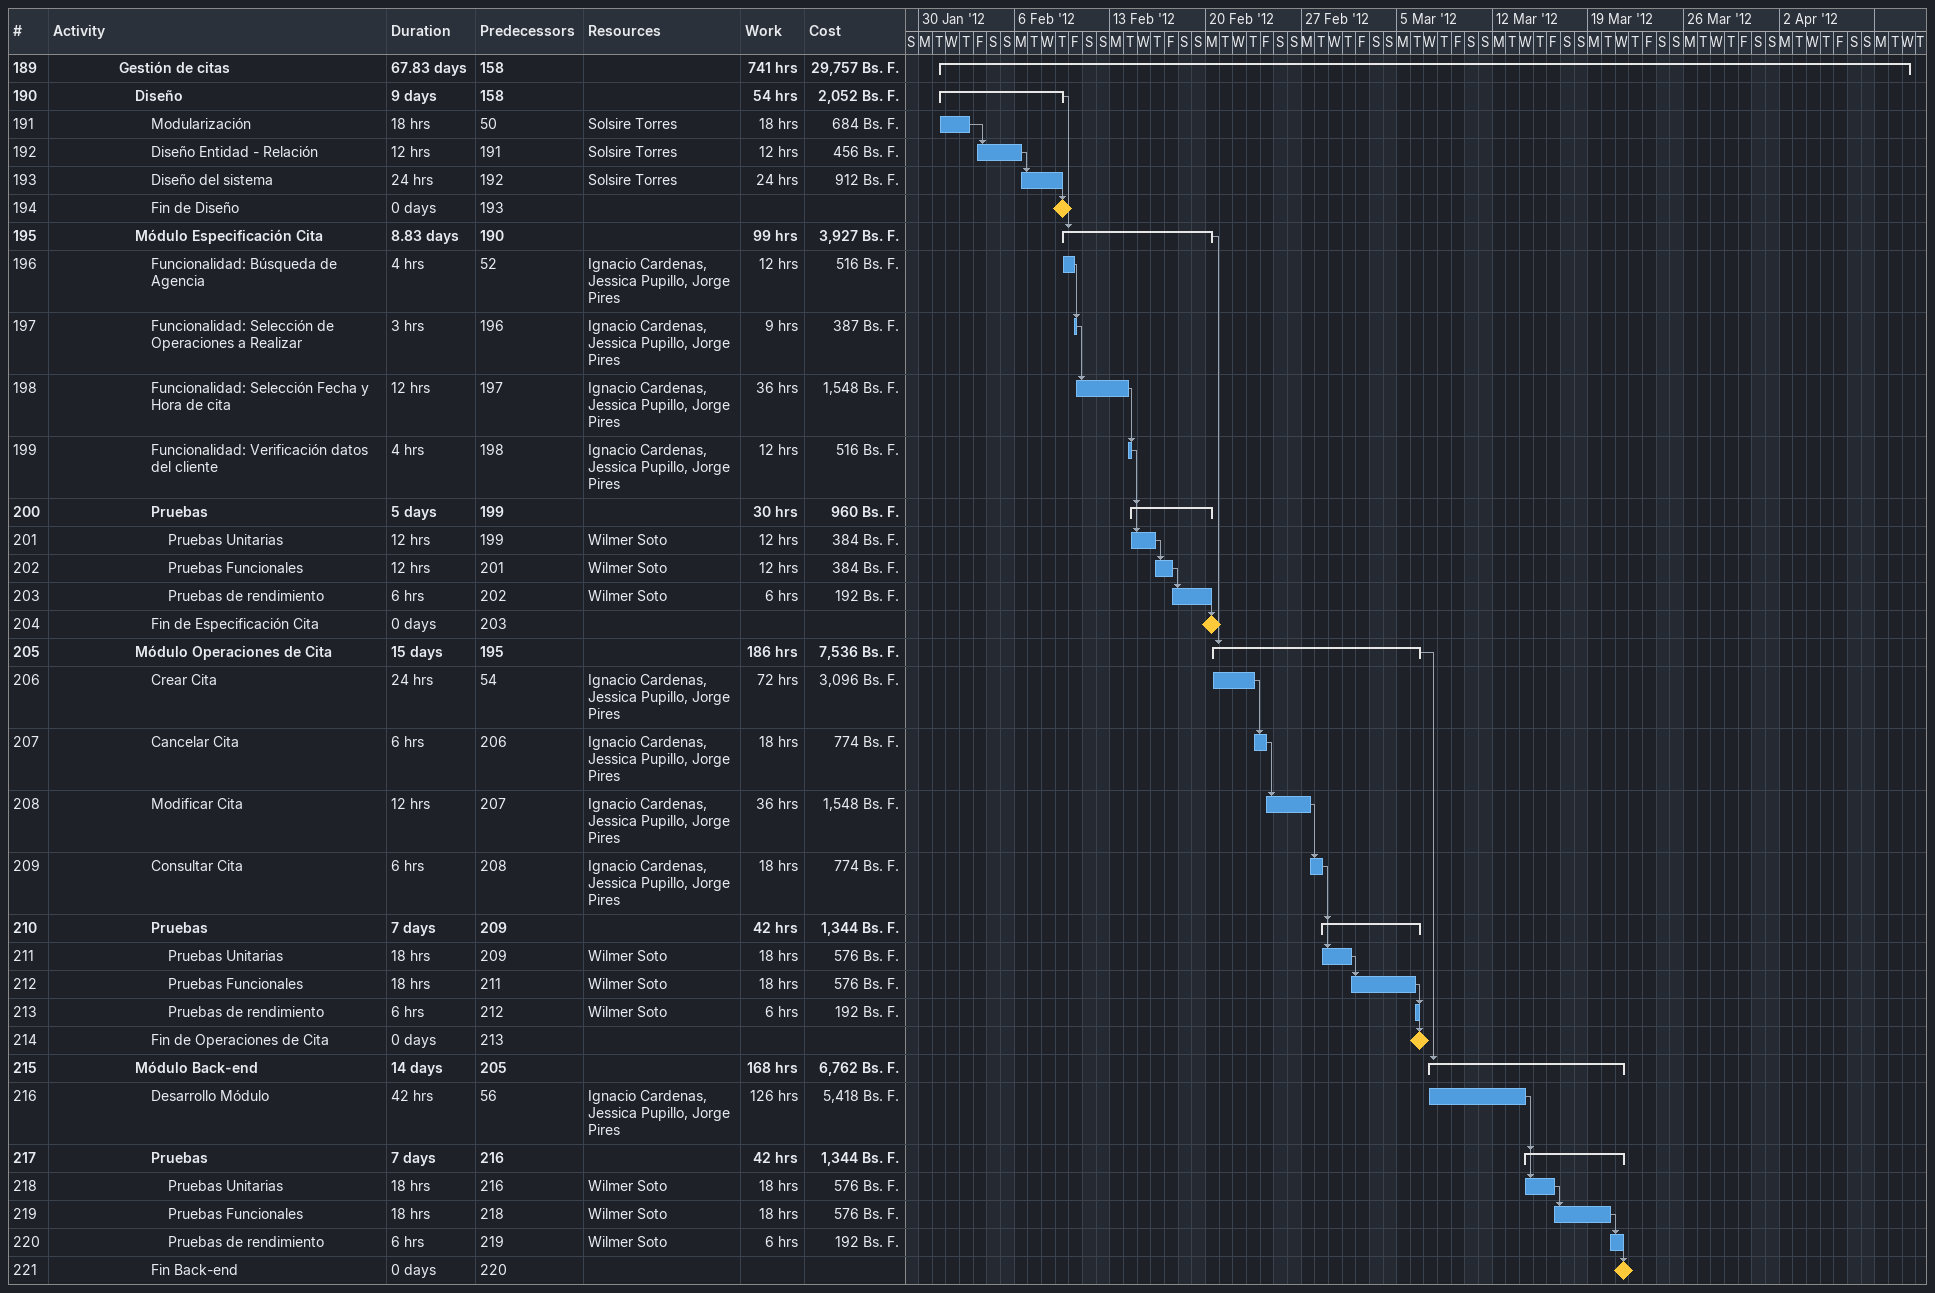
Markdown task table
| ID | Level | Task | Duration | Start | Finish | Predecessors | Resources | Work (h) | Cost (Bs. F.) |
|---|---|---|---|---|---|---|---|---|---|
| 189 | 5 | **Gestión de citas** | 67.83d | 2012-01-31 | 2012-04-11 | 158 |  | 741 | 29757 |
| 190 | 6 | **Diseño** | 9d | 2012-01-31 | 2012-02-09 | 158 |  | 54 | 2052 |
| 191 | 7 | Modularización | 18h | 2012-01-31 | 2012-02-02 | 50 | Solsire Torres | 18 | 684 |
| 192 | 7 | Diseño Entidad - Relación | 12h | 2012-02-03 | 2012-02-06 | 191 | Solsire Torres | 12 | 456 |
| 193 | 7 | Diseño del sistema | 24h | 2012-02-06 | 2012-02-09 | 192 | Solsire Torres | 24 | 912 |
| 194 | 7 | Fin de Diseño | 0d | 2012-02-09 | 2012-02-09 | 193 |  |  |  |
| 195 | 6 | **Módulo Especificación Cita** | 8.83d | 2012-02-09 | 2012-02-20 | 190 |  | 99 | 3927 |
| 196 | 7 | Funcionalidad: Búsqueda de Agencia | 4h | 2012-02-09 | 2012-02-10 | 52 | Ignacio Cardenas, Jessica Pupillo, Jorge Pires | 12 | 516 |
| 197 | 7 | Funcionalidad: Selección de Operaciones a Realizar | 3h | 2012-02-10 | 2012-02-10 | 196 | Ignacio Cardenas, Jessica Pupillo, Jorge Pires | 9 | 387 |
| 198 | 7 | Funcionalidad: Selección Fecha y Hora de cita | 12h | 2012-02-10 | 2012-02-14 | 197 | Ignacio Cardenas, Jessica Pupillo, Jorge Pires | 36 | 1548 |
| 199 | 7 | Funcionalidad: Verificación datos del cliente | 4h | 2012-02-14 | 2012-02-14 | 198 | Ignacio Cardenas, Jessica Pupillo, Jorge Pires | 12 | 516 |
| 200 | 7 | **Pruebas** | 5d | 2012-02-14 | 2012-02-20 | 199 |  | 30 | 960 |
| 201 | 8 | Pruebas Unitarias | 12h | 2012-02-14 | 2012-02-16 | 199 | Wilmer Soto | 12 | 384 |
| 202 | 8 | Pruebas Funcionales | 12h | 2012-02-16 | 2012-02-17 | 201 | Wilmer Soto | 12 | 384 |
| 203 | 8 | Pruebas de rendimiento | 6h | 2012-02-17 | 2012-02-20 | 202 | Wilmer Soto | 6 | 192 |
| 204 | 7 | Fin de Especificación Cita | 0d | 2012-02-20 | 2012-02-20 | 203 |  |  |  |
| 205 | 6 | **Módulo Operaciones de Cita** | 15d | 2012-02-20 | 2012-03-06 | 195 |  | 186 | 7536 |
| 206 | 7 | Crear Cita | 24h | 2012-02-20 | 2012-02-23 | 54 | Ignacio Cardenas, Jessica Pupillo, Jorge Pires | 72 | 3096 |
| 207 | 7 | Cancelar Cita | 6h | 2012-02-23 | 2012-02-24 | 206 | Ignacio Cardenas, Jessica Pupillo, Jorge Pires | 18 | 774 |
| 208 | 7 | Modificar Cita | 12h | 2012-02-24 | 2012-02-27 | 207 | Ignacio Cardenas, Jessica Pupillo, Jorge Pires | 36 | 1548 |
| 209 | 7 | Consultar Cita | 6h | 2012-02-27 | 2012-02-28 | 208 | Ignacio Cardenas, Jessica Pupillo, Jorge Pires | 18 | 774 |
| 210 | 7 | **Pruebas** | 7d | 2012-02-28 | 2012-03-06 | 209 |  | 42 | 1344 |
| 211 | 8 | Pruebas Unitarias | 18h | 2012-02-28 | 2012-03-01 | 209 | Wilmer Soto | 18 | 576 |
| 212 | 8 | Pruebas Funcionales | 18h | 2012-03-01 | 2012-03-06 | 211 | Wilmer Soto | 18 | 576 |
| 213 | 8 | Pruebas de rendimiento | 6h | 2012-03-06 | 2012-03-06 | 212 | Wilmer Soto | 6 | 192 |
| 214 | 7 | Fin de Operaciones de Cita | 0d | 2012-03-06 | 2012-03-06 | 213 |  |  |  |
| 215 | 6 | **Módulo Back-end** | 14d | 2012-03-07 | 2012-03-21 | 205 |  | 168 | 6762 |
| 216 | 7 | Desarrollo Módulo | 42h | 2012-03-07 | 2012-03-14 | 56 | Ignacio Cardenas, Jessica Pupillo, Jorge Pires | 126 | 5418 |
| 217 | 7 | **Pruebas** | 7d | 2012-03-14 | 2012-03-21 | 216 |  | 42 | 1344 |
| 218 | 8 | Pruebas Unitarias | 18h | 2012-03-14 | 2012-03-16 | 216 | Wilmer Soto | 18 | 576 |
| 219 | 8 | Pruebas Funcionales | 18h | 2012-03-16 | 2012-03-20 | 218 | Wilmer Soto | 18 | 576 |
| 220 | 8 | Pruebas de rendimiento | 6h | 2012-03-20 | 2012-03-21 | 219 | Wilmer Soto | 6 | 192 |
| 221 | 7 | Fin Back-end | 0d | 2012-03-21 | 2012-03-21 | 220 |  |  |  |
